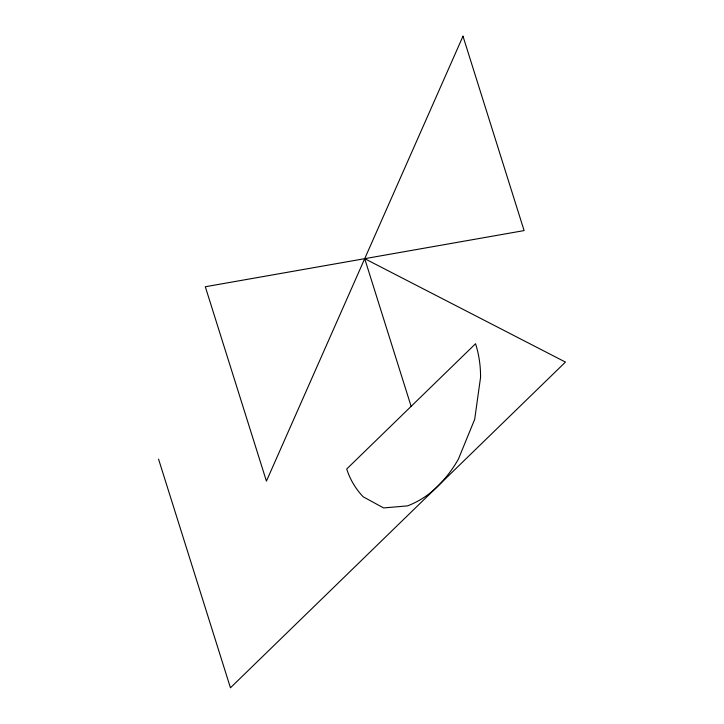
<?xml version="1.0" encoding="UTF-8"?>
<svg xmlns="http://www.w3.org/2000/svg" width="724" height="724" viewBox="0 0 724 724"><rect width="100%" height="100%" fill="white"/><g stroke="black" fill="none" stroke-linecap="round" stroke-linejoin="round"><path stroke-width="1.09" d="M411.132 406.363L364.706 258.676L565.444 362.081L230.449 687.8L158.556 459.116M480.546 377.494L474.691 419.341L458.419 459.061A129.931 118.6 -8.7 0 1 436.599 487.361A82.961 75.73 -8.7 0 1 407.585 505.877L383.593 507.931L363.177 496.8A82.961 75.73 -8.7 0 1 346.715 468.998L475.559 343.719A129.931 118.6 -8.7 0 1 480.546 377.494M462.989 36.2L266.423 481.143L205.308 286.749L524.104 230.594L462.989 36.2"/></g></svg>
